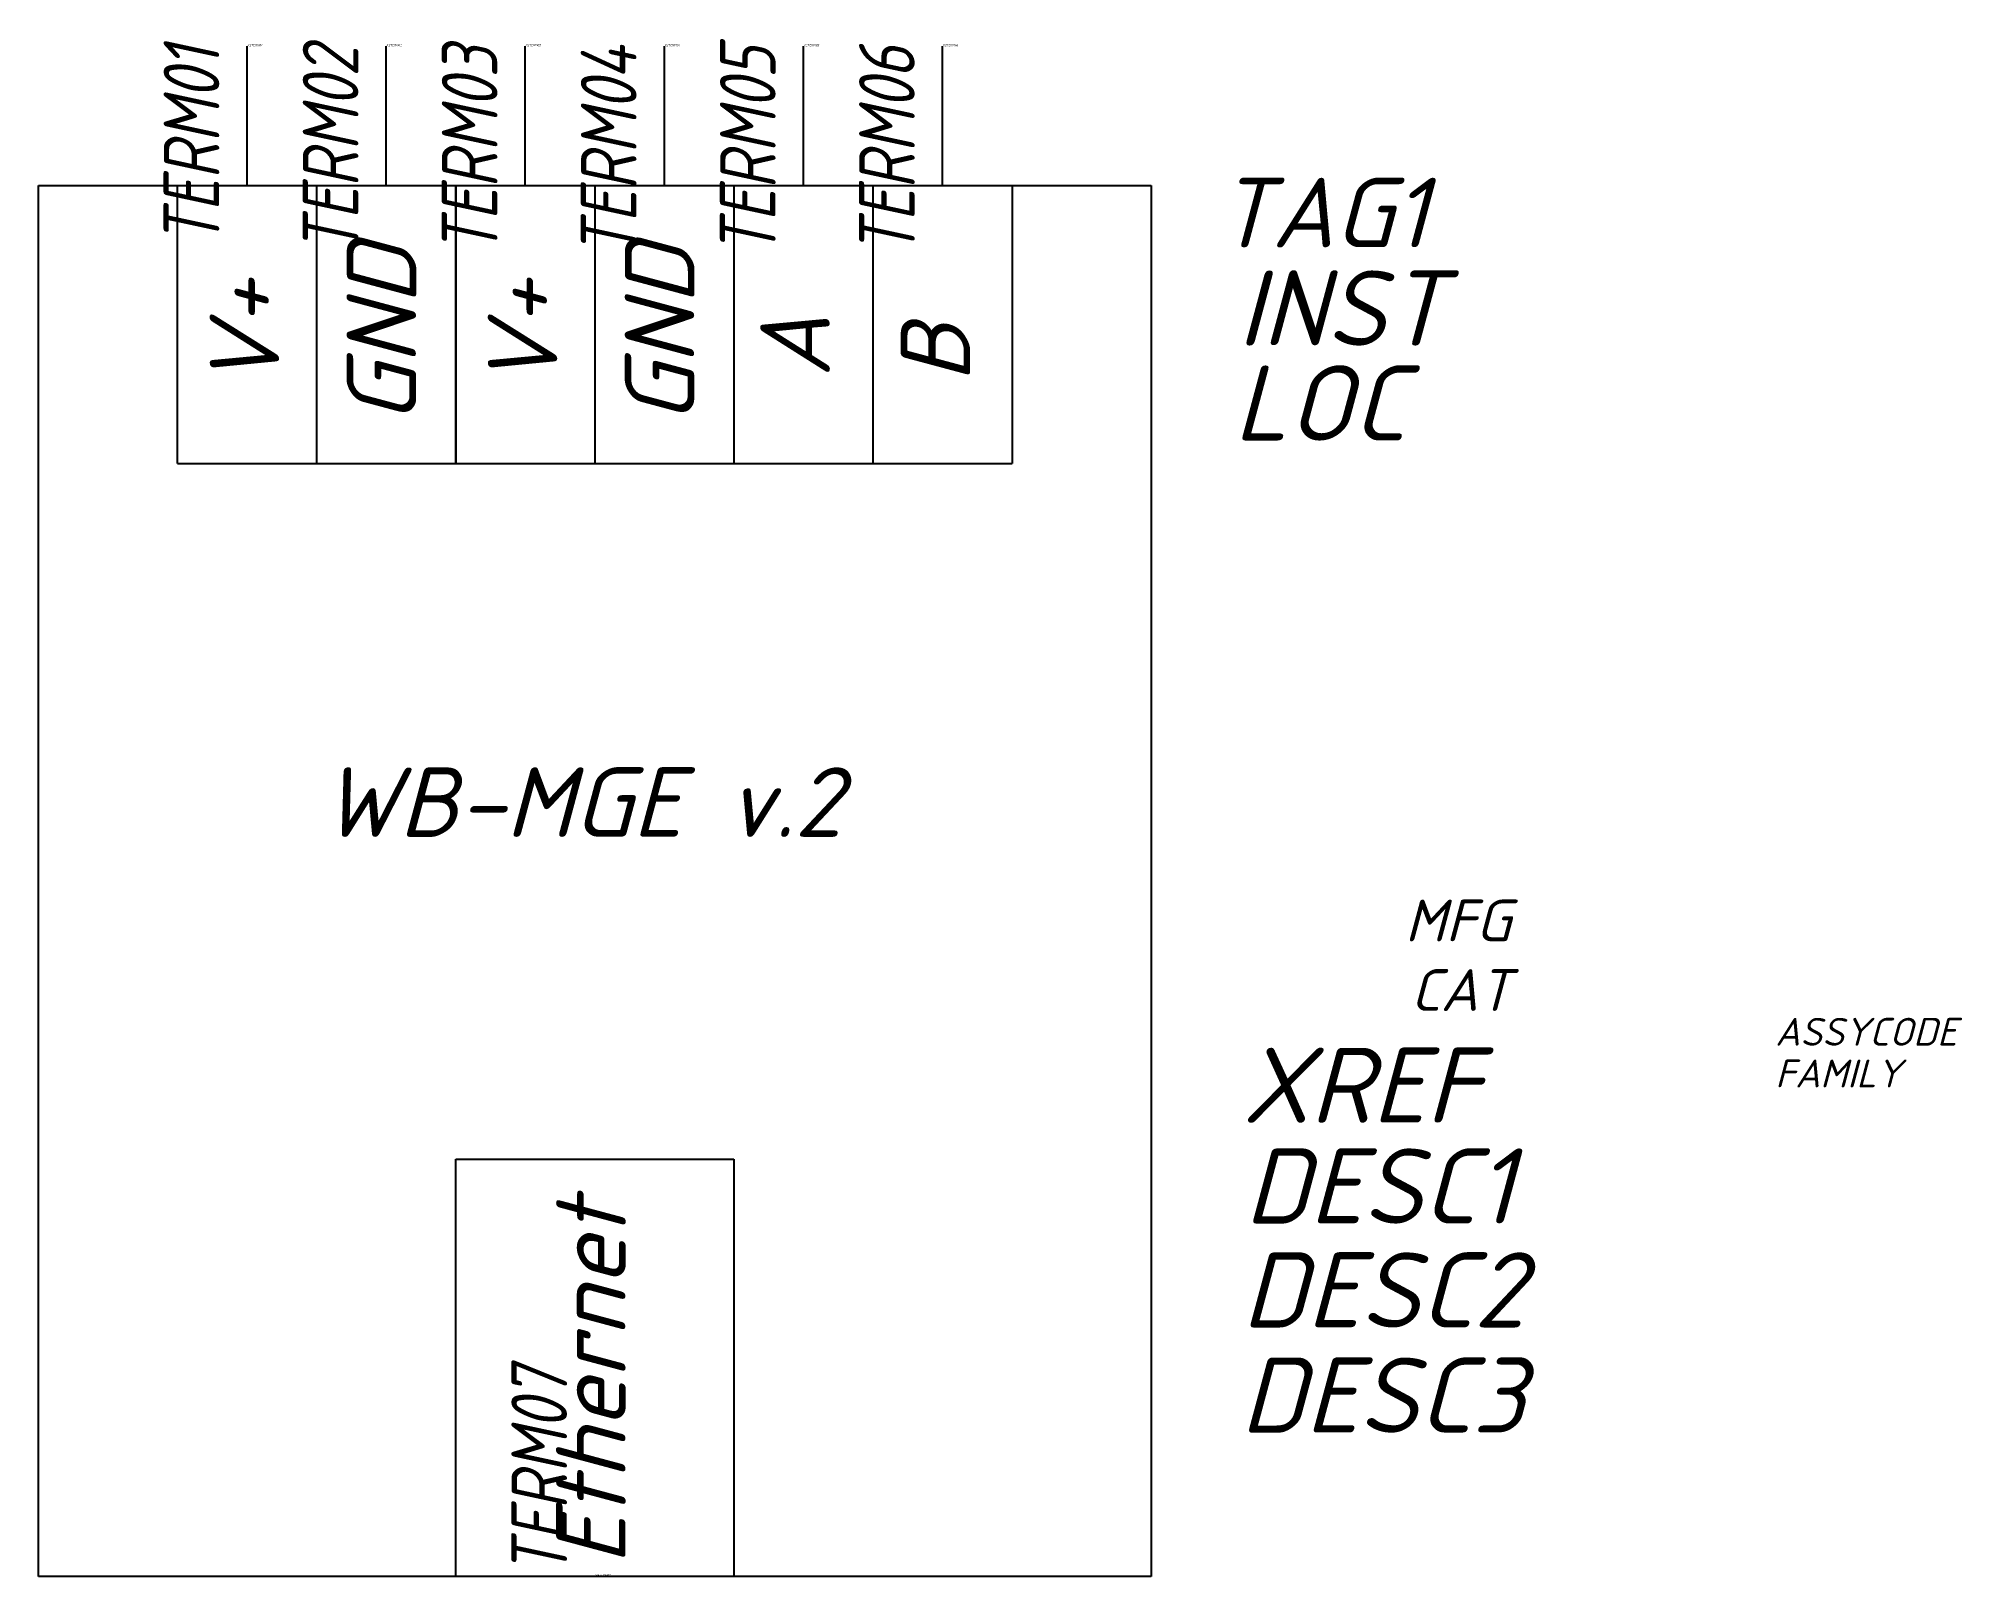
# Model space of a CAD drawing. Header units: millimetres. Extents: x -7.5 to 61.7, y -55 to 0.3.
import ezdxf
from ezdxf.enums import TextEntityAlignment as Align

# ---------------------------------------------------------------- set-up
doc = ezdxf.new("R2010")
doc.units = ezdxf.units.MM
doc.header["$LTSCALE"] = 6
doc.styles.add('WD_IEC', font='isocpeui.ttf', dxfattribs={"height": 2.5})
doc.styles.add('текст', font='isocpeui.ttf')

msp = doc.modelspace()

# ---------------------------------------------------------------- linework, layer by layer
for p, q in [((0, -5), (0, 0)), ((5, -5), (5, 0)), ((10, -5), (10, 0)), ((15, -5), (15, 0)), ((20, -5), (20, 0)), ((25, -5), (25, 0)), ((-7.5, -5), (32.5, -5)), ((-7.5, -55), (-7.5, -5)), ((-2.5, -15), (-2.5, -5)), ((2.5, -5), (2.5, -15)), ((7.5, -15), (7.5, -5)), ((7.5, -5), (7.5, -15)), ((12.5, -5), (12.5, -15)), ((17.5, -5), (17.5, -15)), ((22.5, -5), (22.5, -15)), ((27.5, -5), (27.5, -15)), ((32.5, -5), (32.5, -55)), ((-2.5, -15), (2.5, -15)), ((2.5, -15), (7.5, -15)), ((7.5, -15), (12.5, -15)), ((12.5, -15), (17.5, -15)), ((17.5, -15), (22.5, -15)), ((22.5, -15), (27.5, -15)), ((7.5, -55), (7.5, -40)), ((7.5, -40), (17.5, -40)), ((17.5, -40), (17.5, -55)), ((32.5, -55), (-7.5, -55))]:
    msp.add_line(p, q)

# ---------------------------------------------------------------- texts
at = {"style": 'текст'}
for s, p in [('GND', (6.083, -13.561)), ('GND', (16.083, -13.561)), ('V+', (1.15, -12.355)), ('V+', (11.15, -12.355)), ('A', (20.946, -11.907)), ('B', (25.993, -12.09)), ('Ethernet', (13.611, -54.587))]:
    msp.add_text(s, height=2.5, rotation=90, dxfattribs=at).set_placement(p)
msp.add_text('WB-MGE v.2', height=2.5, dxfattribs=at).set_placement((2.66, -28.416))
at = {"style": 'WD_IEC', "width": 0.8}
for tag, p in [('TERM01', (-1, 0)), ('TERM02', (4, 0)), ('TERM03', (9, 0)), ('TERM04', (14, 0)), ('TERM05', (19, 0)), ('TERM06', (24, 0))]:
    msp.add_attdef(tag, text='', height=2, rotation=90, dxfattribs=at).set_placement(p, align=Align.RIGHT)
at = {"style": 'WD_IEC', "flags": 1}
for tag, p, height in [('X2TERM01', (0, 0), 0.08), ('X2TERM02', (5, 0), 0.08), ('X2TERM03', (10, 0), 0.08), ('X2TERM04', (15, 0), 0.08), ('X2TERM05', (20, 0), 0.08), ('X2TERM06', (25, 0), 0.08), ('ASSYCODE', (54.935, -35.92), 1), ('FAMILY', (54.935, -37.42), 1), ('X8TERM07', (12.5, -55), 0.08)]:
    msp.add_attdef(tag, p, '', height=height, dxfattribs=at)
at = {"style": 'WD_IEC'}
msp.add_attdef('TAG1', (34.856, -7.226), 'A', height=2.5, dxfattribs=at)
for tag, p in [('INST', (43.056, -10.758)), ('LOC', (41.665, -14.171)), ('XREF', (44.302, -38.69)), ('DESC1', (45.538, -42.314)), ('DESC2', (45.935, -46.05)), ('DESC3', (45.935, -49.83))]:
    msp.add_attdef(tag, text='', height=2.7, dxfattribs=at).set_placement(p, align=Align.RIGHT)
at = {"style": 'WD_IEC', "flags": 9}
for tag, p in [('MFG', (45.435, -32.17)), ('CAT', (45.435, -34.67))]:
    msp.add_attdef(tag, text='', height=1.5, dxfattribs=at).set_placement(p, align=Align.RIGHT)
at = {"style": 'WD_IEC', "width": 0.8}
msp.add_attdef('TERM07', (11.5, -55), '', height=2, rotation=90, dxfattribs=at)

doc.saveas('drawing.dxf')
